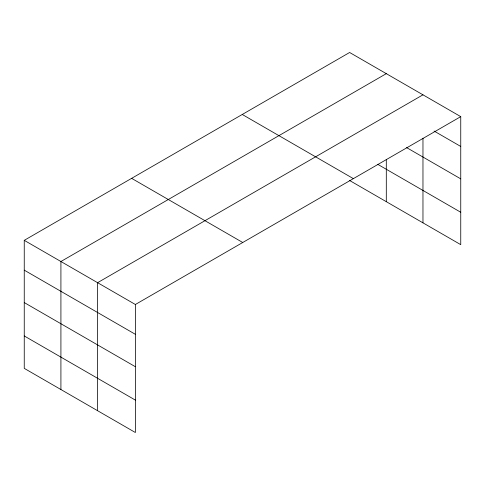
<?xml version="1.0" encoding="UTF-8"?>
<svg xmlns="http://www.w3.org/2000/svg" width="485" height="485" viewBox="0 0 485 485"><rect width="100%" height="100%" fill="white"/><g stroke="black" fill="none" stroke-linecap="round" stroke-linejoin="round"><path stroke-width="0.73" d="M460.75 116.636L349.63 52.483L24.25 240.342L24.25 368.364L135.37 432.517L135.37 304.495L460.75 116.636L460.75 244.658L349.63 180.505M422.968 138.207L422.968 222.845M386.303 73.653L60.916 261.512L60.916 389.534M422.968 94.824L97.588 282.682L97.588 410.704M434.045 131.035L460.75 146.452M406.6 147.598L460.75 178.862M377.791 164.354L460.75 212.254M242.257 114.478L353.371 178.632M131.629 178.347L242.742 242.5M24.25 240.342L135.37 304.495M24.25 270.157L135.37 334.31M24.25 302.567L135.37 366.721M24.25 335.953L135.37 400.107M386.303 159.626L386.303 201.675"/></g></svg>
